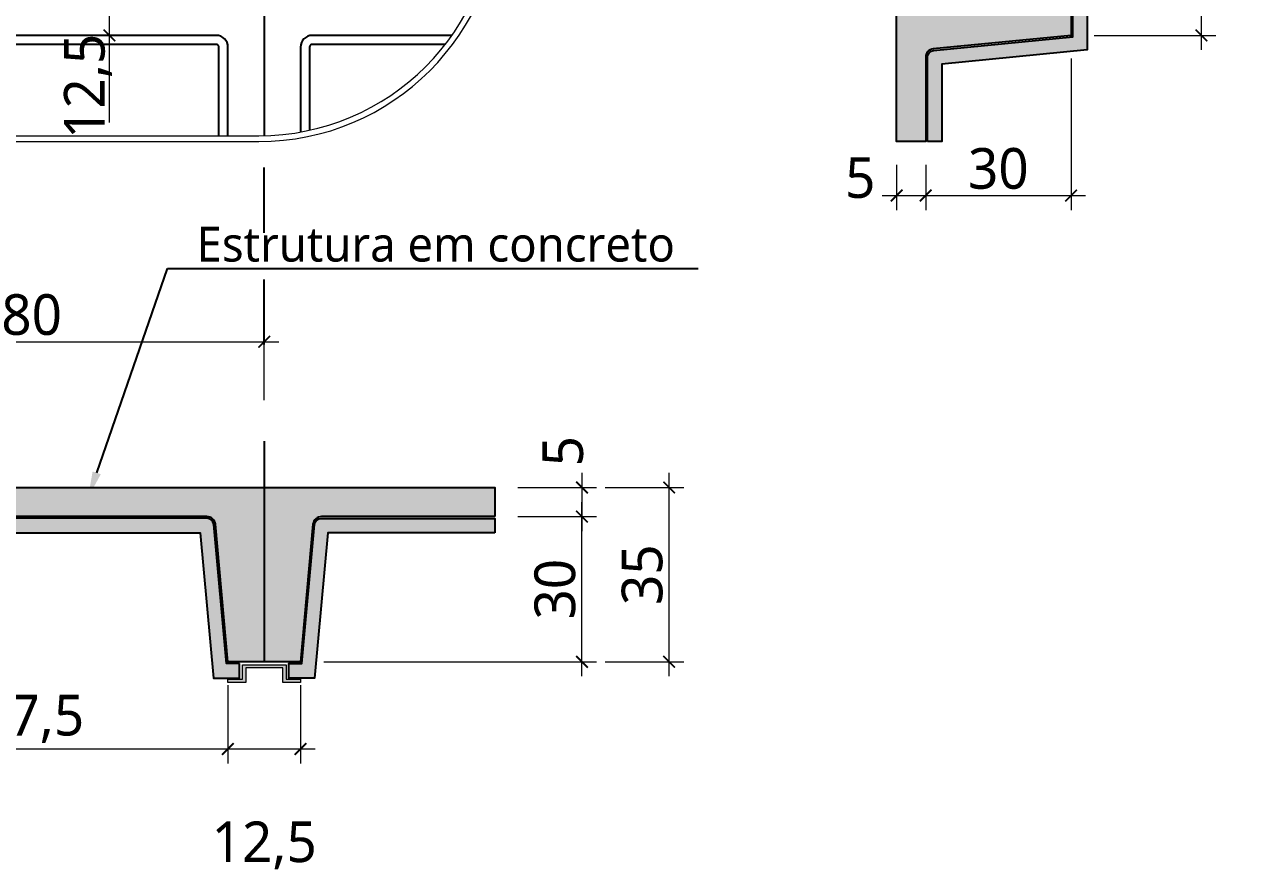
# Model space of a CAD drawing. Header units: millimetres. Extents: x -967 to 563, y -1588 to 506.
# Drawn here: x 35.288 to 39.039, y -274.129 to -271.543 of the extents above; entities that cross this region are included whole.
import ezdxf
from ezdxf import colors
from ezdxf.entities.mleader import LeaderData, LeaderLine
from ezdxf.math import Vec2, Vec3

# ---------------------------------------------------------------- set-up
doc = ezdxf.new("R2010")
doc.units = ezdxf.units.MM
doc.linetypes.add('DASHED2', pattern=[9.524999999999999, 6.35, -3.175])
doc.linetypes.add('HIDDEN', pattern=[9.524999999999999, 6.35, -3.175])
for name, color, linetype in [('ATEX 1', 7, 'Continuous'), ('ATEX CINZA0', 9, 'Continuous'), ('ATEX CINZA2', 252, 'Continuous'), ('ATEX CINZA3', 251, 'Continuous'), ('ATEX COLOR', 30, 'Continuous')]:
    doc.layers.add(name, color=color, linetype=linetype)
doc.layers.add('ATEX CINZA4', color=250, linetype='Continuous', plot=False)
doc.layers.add('ATEX COLOR2', color=7, linetype='Continuous', lineweight=5, true_color=0xe77917)
doc.layers.add('ATEX COTA', color=250, linetype='Continuous', lineweight=5)
doc.layers.add('LJ_NERV_RETI', color=7, linetype='Continuous', lineweight=9)
doc.styles.add('Atex3', font='segoeuisl.ttf')
doc.dimstyles.new('AtexFINA', dxfattribs={"dimtxt": 7, "dimasz": 2, "dimexe": 2.5, "dimexo": 4, "dimgap": 1, "dimtad": 1, "dimtxsty": 'Atex3', "dimblk": 'ARCHTICK', "dimcen": 2.5, "dimdle": 2.5, "dimclrd": 1, "dimclre": 1, "dimclrt": 7, "dimadec": 0, "dimazin": 0, "dimtfac": 1, "dimtmove": 2, "dimatfit": 3, "dimldrblk": 'ARCHTICK', "dimfxl": 1, "dimlwd": -1, "dimarcsym": 0})

# ---------------------------------------------------------------- blocks, each defined once
blk = doc.blocks.new('_ArchTick')
at = {"color": 0, "linetype": 'ByBlock', "const_width": 0.15}
blk.add_lwpolyline([(-0.5, -0.5), (0.5, 0.5)], dxfattribs=at)
blk = doc.blocks.new('*D88')
at = {"layer": 'ATEX COTA', "color": 1, "lineweight": -2, "transparency": 16777216}
for p, q in [((243.0893032038075, 282.731937507986), (243.0893032038075, 269.231937507986)), ((175.5893032038075, 271.6804150547214), (175.5893032038075, 269.231937507986))]:
    blk.add_line(p, q, dxfattribs=at)
at = {"layer": 'ATEX COTA', "color": 1, "transparency": 16777216}
blk.add_line((173.0893032038075, 271.731937507986), (245.5893032038075, 271.731937507986), dxfattribs=at)
at = {"layer": 'Defpoints', "color": 0, "transparency": 16777216}
for p in [(243.0893032038075, 286.731937507986), (175.5893032038075, 275.6804150547214, -11.02272352598929), (243.0893032038075, 271.731937507986)]:
    blk.add_point(p, dxfattribs=at)
at = {"layer": 'ATEX COTA', "color": 1, "transparency": 16777216, "xscale": 2, "yscale": 2, "zscale": 2, "rotation": 180}
blk.add_blockref('_ArchTick', (175.5893032038075, 271.731937507986), dxfattribs=at)
at = {"layer": 'ATEX COTA', "color": 1, "transparency": 16777216, "xscale": 2, "yscale": 2, "zscale": 2}
blk.add_blockref('_ArchTick', (243.0893032038075, 271.731937507986), dxfattribs=at)
at = {"layer": 'ATEX COTA', "color": 7, "transparency": 16777216, "insert": (209.3393032038075, 276.9153405763263), "char_height": 7, "attachment_point": 5, "style": 'Atex3'}
blk.add_mtext('67,5', dxfattribs=at)
blk = doc.blocks.new('*D89')
at = {"layer": 'ATEX COTA', "color": 1, "lineweight": -2, "transparency": 16777216}
for p, q in [((243.0893032038075, 282.731937507986), (243.0893032038075, 269.231937507986)), ((255.5893032038075, 282.7319375079824), (255.5893032038075, 269.231937507986))]:
    blk.add_line(p, q, dxfattribs=at)
at = {"layer": 'ATEX COTA', "color": 1, "transparency": 16777216}
blk.add_line((240.5893032038075, 271.731937507986), (258.0893032038075, 271.731937507986), dxfattribs=at)
at = {"layer": 'Defpoints', "color": 0, "transparency": 16777216}
for p in [(243.0893032038075, 286.731937507986), (255.5893032038075, 286.7319375079824), (255.5893032038075, 271.731937507986)]:
    blk.add_point(p, dxfattribs=at)
at = {"layer": 'ATEX COTA', "color": 1, "transparency": 16777216, "xscale": 2, "yscale": 2, "zscale": 2, "rotation": 180}
blk.add_blockref('_ArchTick', (243.0893032038075, 271.731937507986), dxfattribs=at)
at = {"layer": 'ATEX COTA', "color": 1, "transparency": 16777216, "xscale": 2, "yscale": 2, "zscale": 2}
blk.add_blockref('_ArchTick', (255.5893032038075, 271.731937507986), dxfattribs=at)
at = {"layer": 'ATEX COTA', "color": 7, "transparency": 16777216, "insert": (249.3393032038075, 255.1231508971073), "char_height": 7, "attachment_point": 5, "style": 'Atex3'}
blk.add_mtext('12,5', dxfattribs=at)
blk = doc.blocks.new('*D90')
at = {"layer": 'ATEX COTA', "color": 1, "lineweight": -2, "transparency": 16777216}
for p, q in [((243.0893032038075, 275.0969251096067), (243.0893032038075, 269.231937507986)), ((255.5893032038075, 275.0969251096067), (255.5893032038075, 269.231937507986))]:
    blk.add_line(p, q, dxfattribs=at)
at = {"layer": 'ATEX COTA', "color": 1, "transparency": 16777216}
blk.add_line((240.5893032038075, 271.731937507986), (258.0893032038075, 271.731937507986), dxfattribs=at)
at = {"layer": 'Defpoints', "color": 0, "transparency": 16777216}
for p in [(243.0893032038075, 279.0969251096067), (255.5893032038075, 279.0969251096067), (255.5893032038075, 271.731937507986)]:
    blk.add_point(p, dxfattribs=at)
at = {"layer": 'ATEX COTA', "color": 1, "transparency": 16777216, "xscale": 2, "yscale": 2, "zscale": 2, "rotation": 180}
blk.add_blockref('_ArchTick', (243.0893032038075, 271.731937507986), dxfattribs=at)
at = {"layer": 'ATEX COTA', "color": 1, "transparency": 16777216, "xscale": 2, "yscale": 2, "zscale": 2}
blk.add_blockref('_ArchTick', (255.5893032038075, 271.731937507986), dxfattribs=at)
at = {"layer": 'ATEX COTA', "color": 7, "transparency": 16777216, "insert": (249.3393032038075, 255.1231508971073), "char_height": 7, "attachment_point": 5, "style": 'Atex3'}
blk.add_mtext('12,5', dxfattribs=at)
blk = doc.blocks.new('*D91')
at = {"layer": 'ATEX COTA', "color": 1, "lineweight": -2, "transparency": 16777216}
for p, q in [((243.0893032038075, 282.7319375079896), (243.0893032038075, 269.231937507986)), ((255.5893032038148, 282.7319375079896), (255.5893032038148, 269.231937507986))]:
    blk.add_line(p, q, dxfattribs=at)
at = {"layer": 'ATEX COTA', "color": 1, "transparency": 16777216}
blk.add_line((240.5893032038075, 271.731937507986), (258.0893032038148, 271.731937507986), dxfattribs=at)
at = {"layer": 'Defpoints', "color": 0, "transparency": 16777216}
for p in [(243.0893032038075, 286.7319375079896), (255.5893032038148, 286.7319375079896), (255.5893032038148, 271.731937507986)]:
    blk.add_point(p, dxfattribs=at)
at = {"layer": 'ATEX COTA', "color": 1, "transparency": 16777216, "xscale": 2, "yscale": 2, "zscale": 2, "rotation": 180}
blk.add_blockref('_ArchTick', (243.0893032038075, 271.731937507986), dxfattribs=at)
at = {"layer": 'ATEX COTA', "color": 1, "transparency": 16777216, "xscale": 2, "yscale": 2, "zscale": 2}
blk.add_blockref('_ArchTick', (255.5893032038148, 271.731937507986), dxfattribs=at)
at = {"layer": 'ATEX COTA', "color": 7, "transparency": 16777216, "insert": (249.3393032038111, 255.1231508971073), "char_height": 7, "attachment_point": 5, "style": 'Atex3'}
blk.add_mtext('12,5', dxfattribs=at)
blk = doc.blocks.new('*D92')
at = {"layer": 'ATEX COTA', "color": 1, "transparency": 16777216}
blk.add_line((303.9758895132038, 284.2319375079898), (303.9758895132038, 314.2319375079934), dxfattribs=at)
at = {"layer": 'ATEX COTA', "color": 1, "lineweight": -2, "transparency": 16777216}
for p, q in [((292.9758895131819, 311.7319375079934), (306.4758895132038, 311.7319375079934)), ((259.5893032038076, 286.7319375079898), (306.4758895132038, 286.7319375079898))]:
    blk.add_line(p, q, dxfattribs=at)
at = {"layer": 'Defpoints', "color": 0, "transparency": 16777216}
for p in [(288.9758895131819, 311.7319375079934), (303.9758895132038, 311.7319375079934), (255.5893032038076, 286.7319375079898)]:
    blk.add_point(p, dxfattribs=at)
at = {"layer": 'ATEX COTA', "color": 1, "transparency": 16777216, "xscale": 2, "yscale": 2, "zscale": 2}
for p, rotation in [((303.9758895132038, 311.7319375079934), 90), ((303.9758895132038, 286.7319375079898), 270)]:
    blk.add_blockref('_ArchTick', p, dxfattribs=dict(at, rotation=rotation))
at = {"layer": 'ATEX COTA', "color": 7, "transparency": 16777216, "insert": (299.3562939762443, 299.2319375079915), "char_height": 7, "attachment_point": 5, "rotation": 90, "style": 'Atex3'}
blk.add_mtext('30', dxfattribs=at)
blk = doc.blocks.new('*D93')
at = {"layer": 'ATEX COTA', "color": 1, "transparency": 16777216}
blk.add_line((318.9758895132038, 284.2319375079861), (318.9758895132038, 319.231937507997), dxfattribs=at)
at = {"layer": 'ATEX COTA', "color": 1, "lineweight": -2, "transparency": 16777216}
for p, q in [((307.9758895131746, 316.731937507997), (321.4758895132038, 316.731937507997)), ((307.9758895131746, 286.7319375079861), (321.4758895132038, 286.7319375079861))]:
    blk.add_line(p, q, dxfattribs=at)
at = {"layer": 'Defpoints', "color": 0, "transparency": 16777216}
for p in [(303.9758895131746, 316.731937507997), (318.9758895132038, 316.731937507997), (303.9758895131746, 286.7319375079861)]:
    blk.add_point(p, dxfattribs=at)
at = {"layer": 'ATEX COTA', "color": 1, "transparency": 16777216, "xscale": 2, "yscale": 2, "zscale": 2}
for p, rotation in [((318.9758895132038, 316.731937507997), 90), ((318.9758895132038, 286.7319375079861), 270)]:
    blk.add_blockref('_ArchTick', p, dxfattribs=dict(at, rotation=rotation))
at = {"layer": 'ATEX COTA', "color": 7, "transparency": 16777216, "insert": (314.3562939762443, 301.7319375079915), "char_height": 7, "attachment_point": 5, "rotation": 90, "style": 'Atex3'}
blk.add_mtext('35', dxfattribs=at)
blk = doc.blocks.new('*D94')
at = {"layer": 'ATEX COTA', "color": 1, "lineweight": -2, "transparency": 16777216}
for p, q in [((169.3393032038075, 336.4179896098722), (169.3393032038075, 344.3249635589309)), ((249.3393032038075, 331.7319375079896), (249.3393032038075, 344.3249635589309))]:
    blk.add_line(p, q, dxfattribs=at)
at = {"layer": 'ATEX COTA', "color": 1, "transparency": 16777216}
blk.add_line((166.8393032038075, 341.8249635589309), (251.8393032038075, 341.8249635589309), dxfattribs=at)
at = {"layer": 'Defpoints', "color": 0, "transparency": 16777216}
for p in [(249.3393032038075, 341.8249635589309), (169.3393032038075, 328.4179896098722, -11.02272352598929), (249.3393032038075, 323.7319375079896)]:
    blk.add_point(p, dxfattribs=at)
at = {"layer": 'ATEX COTA', "color": 1, "transparency": 16777216, "xscale": 2, "yscale": 2, "zscale": 2, "rotation": 180}
blk.add_blockref('_ArchTick', (169.3393032038075, 341.8249635589309), dxfattribs=at)
at = {"layer": 'ATEX COTA', "color": 1, "transparency": 16777216, "xscale": 2, "yscale": 2, "zscale": 2}
blk.add_blockref('_ArchTick', (249.3393032038075, 341.8249635589309), dxfattribs=at)
at = {"layer": 'ATEX COTA', "color": 7, "transparency": 16777216, "insert": (209.3393032038075, 346.4421183706464), "char_height": 7, "attachment_point": 5, "style": 'Atex3'}
blk.add_mtext('80', dxfattribs=at)
blk = doc.blocks.new('*D61')
at = {"layer": 'ATEX COTA', "color": 1, "lineweight": -2, "transparency": 16777216}
for p, q in [((358.0924595534016, 372.2684747316089), (358.0924595534016, 364.4752293586316)), ((363.0924595533943, 372.2684747316089), (363.0924595533943, 364.4752293586316))]:
    blk.add_line(p, q, dxfattribs=at)
at = {"layer": 'ATEX COTA', "color": 1, "transparency": 16777216}
blk.add_line((355.5924595534016, 366.9752293586316), (365.5924595533943, 366.9752293586316), dxfattribs=at)
at = {"layer": 'Defpoints', "color": 0, "transparency": 16777216}
for p in [(358.0924595534016, 376.2684747316089, 11.0227235259893), (363.0924595533943, 376.2684747316089, 11.0227235259893), (363.0924595533943, 366.9752293586316)]:
    blk.add_point(p, dxfattribs=at)
at = {"layer": 'ATEX COTA', "color": 1, "transparency": 16777216, "xscale": 2, "yscale": 2, "zscale": 2, "rotation": 180}
blk.add_blockref('_ArchTick', (358.0924595534016, 366.9752293586316), dxfattribs=at)
at = {"layer": 'ATEX COTA', "color": 1, "transparency": 16777216, "xscale": 2, "yscale": 2, "zscale": 2}
blk.add_blockref('_ArchTick', (363.0924595533943, 366.9752293586316), dxfattribs=at)
at = {"layer": 'ATEX COTA', "color": 7, "transparency": 16777216, "insert": (351.8424595533943, 370.0202084381308), "char_height": 7, "attachment_point": 5, "style": 'Atex3'}
blk.add_mtext('5', dxfattribs=at)
blk = doc.blocks.new('*D62')
at = {"layer": 'ATEX COTA', "color": 1, "lineweight": -2, "transparency": 16777216}
for p, q in [((388.0924595533943, 390.5334787894099), (388.0924595533943, 364.4752293586316)), ((363.0924595533943, 372.2684747316089), (363.0924595533943, 364.4752293586316))]:
    blk.add_line(p, q, dxfattribs=at)
at = {"layer": 'ATEX COTA', "color": 1, "transparency": 16777216}
blk.add_line((360.5924595533943, 366.9752293586316), (390.5924595533943, 366.9752293586316), dxfattribs=at)
at = {"layer": 'Defpoints', "color": 0, "transparency": 16777216}
for p in [(388.0924595533943, 394.5334787894099, 11.0227235259893), (363.0924595533943, 376.2684747316089, 11.0227235259893), (388.0924595533943, 366.9752293586316)]:
    blk.add_point(p, dxfattribs=at)
at = {"layer": 'ATEX COTA', "color": 1, "transparency": 16777216, "xscale": 2, "yscale": 2, "zscale": 2, "rotation": 180}
blk.add_blockref('_ArchTick', (363.0924595533943, 366.9752293586316), dxfattribs=at)
at = {"layer": 'ATEX COTA', "color": 1, "transparency": 16777216, "xscale": 2, "yscale": 2, "zscale": 2}
blk.add_blockref('_ArchTick', (388.0924595533943, 366.9752293586316), dxfattribs=at)
at = {"layer": 'ATEX COTA', "color": 7, "transparency": 16777216, "insert": (375.5924595533943, 371.5948248955912), "char_height": 7, "attachment_point": 5, "style": 'Atex3'}
blk.add_mtext('30', dxfattribs=at)
blk = doc.blocks.new('*D63')
at = {"layer": 'ATEX COTA', "color": 1, "transparency": 16777216}
blk.add_line((303.9758895131964, 319.2319375079898), (303.9758895131964, 309.2319375079934), dxfattribs=at)
at = {"layer": 'ATEX COTA', "color": 1, "lineweight": -2, "transparency": 16777216}
for p, q in [((292.9758895131819, 316.7319375079898), (306.4758895131964, 316.7319375079898)), ((292.9758895131819, 311.7319375079934), (306.4758895131964, 311.7319375079934))]:
    blk.add_line(p, q, dxfattribs=at)
at = {"layer": 'Defpoints', "color": 0, "transparency": 16777216}
for p in [(288.9758895131819, 316.7319375079898, 11.02272352598929), (288.9758895131819, 311.7319375079934, 11.02272352598929), (303.9758895131964, 311.7319375079934)]:
    blk.add_point(p, dxfattribs=at)
at = {"layer": 'ATEX COTA', "color": 1, "transparency": 16777216, "xscale": 2, "yscale": 2, "zscale": 2}
for p, rotation in [((303.9758895131964, 316.7319375079898), 90), ((303.9758895131964, 311.7319375079934), 270)]:
    blk.add_blockref('_ArchTick', p, dxfattribs=dict(at, rotation=rotation))
at = {"layer": 'ATEX COTA', "color": 7, "transparency": 16777216, "insert": (300.7079760524648, 322.9819375079969), "char_height": 7, "attachment_point": 5, "rotation": 90, "style": 'Atex3'}
blk.add_mtext('5', dxfattribs=at)
blk = doc.blocks.new('*D69')
at = {"layer": 'ATEX COTA', "color": 1, "transparency": 16777216}
blk.add_line((410.5006115430374, 392.0334787894101), (410.5006115430374, 409.5334787894101), dxfattribs=at)
at = {"layer": 'ATEX COTA', "color": 1, "lineweight": -2, "transparency": 16777216}
for p, q in [((392.0924595533945, 407.0334787894101), (413.0006115430374, 407.0334787894101)), ((392.0924595533945, 394.5334787894101), (413.0006115430374, 394.5334787894101))]:
    blk.add_line(p, q, dxfattribs=at)
at = {"layer": 'Defpoints', "color": 0, "transparency": 16777216}
for p in [(388.0924595533945, 407.0334787894101, 11.0227235259893), (410.5006115430374, 407.0334787894101), (388.0924595533945, 394.5334787894101, 11.0227235259893)]:
    blk.add_point(p, dxfattribs=at)
at = {"layer": 'ATEX COTA', "color": 1, "transparency": 16777216, "xscale": 2, "yscale": 2, "zscale": 2}
for p, rotation in [((410.5006115430374, 407.0334787894101), 90), ((410.5006115430374, 394.5334787894101), 270)]:
    blk.add_blockref('_ArchTick', p, dxfattribs=dict(at, rotation=rotation))
at = {"layer": 'ATEX COTA', "color": 7, "transparency": 16777216, "insert": (427.1093981539161, 400.7834787894099), "char_height": 7, "attachment_point": 5, "rotation": 90, "style": 'Atex3'}
blk.add_mtext('12,5', dxfattribs=at)
blk = doc.blocks.new('*D71')
at = {"layer": 'ATEX COTA', "color": 1, "transparency": 16777216}
blk.add_line((222.72687556396, 379.53347878941), (222.72687556396, 422.0334787894101), dxfattribs=at)
at = {"layer": 'ATEX COTA', "color": 1, "lineweight": -2, "transparency": 16777216}
for p, q in [((225.4795706550941, 407.0334787894101), (220.22687556396, 407.0334787894101)), ((225.3088824868611, 394.5334787894101), (220.22687556396, 394.5334787894101))]:
    blk.add_line(p, q, dxfattribs=at)
at = {"layer": 'Defpoints', "color": 0, "transparency": 16777216}
for p in [(222.72687556396, 407.0334787894101), (229.4795706550941, 407.0334787894101, 11.02272352598929), (229.3088824868611, 394.5334787894101)]:
    blk.add_point(p, dxfattribs=at)
at = {"layer": 'ATEX COTA', "color": 1, "transparency": 16777216, "xscale": 2, "yscale": 2, "zscale": 2}
for p, rotation in [((222.72687556396, 407.0334787894101), 90), ((222.72687556396, 394.5334787894101), 270)]:
    blk.add_blockref('_ArchTick', p, dxfattribs=dict(at, rotation=rotation))
at = {"layer": 'ATEX COTA', "color": 7, "transparency": 16777216, "insert": (219.0249927187469, 385.7834787894099), "char_height": 7, "attachment_point": 5, "rotation": 90, "style": 'Atex3'}
blk.add_mtext('12,5', dxfattribs=at)
blk = doc.blocks.new('ATEX 800_300 (EDITADO PARA H35)1')
at = {"layer": 'ATEX CINZA0'}
h = blk.add_hatch(color=30, dxfattribs=at)
h.dxf.hatch_style = 1
edge = h.paths.add_edge_path()
edge.add_line((388.3924595533972, 480.520370007267), (388.3924595533972, 474.2686441238473))
edge.add_line((388.3924595533972, 474.2686441238438), (364.4436178718892, 471.9357954263916))
edge.add_arc((364.5924595534016, 470.7450619743431), 1.199999999994557, 97.12501634889944, 180.0000000000027)
edge.add_line((363.3924595534045, 470.7450619743431), (363.3924595534111, 410.8218956044816))
edge.add_arc((364.5924595534088, 410.8218956044802), 1.199999999994589, 180.0000000000108, 262.8749836510982)
edge.add_line((364.443617871897, 409.6311621524292), (388.3924595533958, 407.2983134549752))
edge.add_line((388.3924595533972, 407.2983134549759), (388.3924595533975, 400.9334787894104))
edge.add_line((388.3924595533972, 400.9334787894077), (390.8924595533972, 400.9334787894077))
edge.add_line((390.8924595534045, 400.9334787894077), (390.8924595534041, 409.5052690013163))
edge.add_line((390.8924595534045, 409.5052690013181), (365.8924595534174, 411.9695124885831))
edge.add_line((365.8924595534118, 411.9695124885839), (365.8924595534054, 469.5974450902388))
edge.add_line((365.8924595534118, 469.5974450902395), (390.8924595534079, 472.0616885775026))
edge.add_line((390.8924595534045, 472.0616885775016), (390.8924595534045, 480.5203700072648))
edge.add_line((390.8924595534045, 480.520370007267), (388.3924595534045, 480.520370007267))
edge = h.paths.add_edge_path()
edge.add_line((388.3924595533972, 520.0644714897207), (388.3924595533972, 514.2686441238451))
edge.add_line((388.3924595533972, 514.2686441238438), (364.4808282922679, 511.9357954263957))
edge.add_arc((364.6296699737795, 510.7450619743431), 1.19999999999455, 97.12501634889674, 180.0000000000027)
edge.add_line((363.4296699737824, 510.7450619743431), (363.392459553413, 490.8218956044776))
edge.add_arc((364.5924595534088, 490.8218956044802), 1.199999999994589, 180.0000000000108, 262.8749836510982)
edge.add_line((364.4436178719043, 489.6311621524292), (388.3924595534004, 487.2983134549752))
edge.add_line((388.3924595533972, 487.2983134549759), (388.3924595533975, 480.9334787894104))
edge.add_line((388.3924595533972, 480.9334787894077), (390.8924595533972, 480.9334787894077))
edge.add_line((390.8924595534045, 480.9334787894077), (390.8924595534041, 489.5052690013163))
edge.add_line((390.8924595534045, 489.5052690013181), (365.8924595534201, 491.9695124885831))
edge.add_line((365.8924595534118, 491.9695124885839), (365.9296699737814, 509.5974450902428))
edge.add_line((365.9296699737824, 509.5974450902431), (390.8924595533999, 512.0616885775022))
edge.add_line((390.8924595534045, 512.0616885775016), (390.8924595534045, 520.0644714897206))
edge.add_line((390.8924595534045, 520.0644714897207), (388.3924595534045, 520.0644714897207))
edge = h.paths.add_edge_path()
edge.add_line((363.3924595534118, 541.3346516805905), (363.3924595534124, 530.8218956044839))
edge.add_arc((364.5924595534088, 530.8218956044839), 1.199999999994589, 180.0000000000108, 262.8749836510982)
edge.add_line((364.443617871897, 529.6311621524328), (388.3924595533958, 527.2983134549753))
edge.add_line((388.3924595533972, 527.2983134549759), (388.3924595533975, 520.4334787894104))
edge.add_line((388.3924595533972, 520.4334787894113), (390.8924595533972, 520.4334787894113))
edge.add_line((390.8924595534045, 520.4334787894113), (390.8924595534041, 529.5052690013199))
edge.add_line((390.8924595534045, 529.5052690013217), (365.8924595534174, 531.9695124885903))
edge.add_line((365.8924595534118, 531.9695124885911), (365.8924595534112, 541.3346516805943))
edge.add_line((365.8924595534118, 541.3346516805905), (363.3924595534118, 541.3346516805905))
edge = h.paths.add_edge_path()
edge.add_line((363.3924595534118, 376.2684747316089), (363.3924595534139, 390.7450619743404))
edge.add_arc((364.5924595534088, 390.7450619743431), 1.199999999994589, 97.1250163489018, 179.9999999999892, ccw=False)
edge.add_line((364.443617871897, 391.9357954263905), (388.3924595533958, 394.2686441238435))
edge.add_line((388.3924595533972, 394.2686441238438), (388.3924595533975, 400.6334787894093))
edge.add_line((388.3924595533972, 400.6334787894084), (390.8924595533972, 400.6334787894084))
edge.add_line((390.8924595534045, 400.6334787894084), (390.8924595534041, 392.0616885774999))
edge.add_line((390.8924595534045, 392.0616885775016), (365.8924595534174, 389.5974450902376))
edge.add_line((365.8924595534118, 389.5974450902359), (365.8924595534097, 376.2684747316077))
edge.add_line((365.8924595534118, 376.2684747316089), (363.3924595534118, 376.2684747316089))
at = {"layer": 'ATEX CINZA0', "linetype": 'Continuous', "lineweight": 0}
h = blk.add_hatch(color=7, dxfattribs=at)
h.dxf.hatch_style = 1
h.set_gradient(color1=(238, 238, 236), color2=(178, 178, 179), rotation=163.99999999999997, name='INVCYLINDER')
h.paths.add_polyline_path([(252.5268032038075, 285.669437507986), (252.5268032038075, 283.1694375079824), (255.5893032038075, 283.1694375079824), (255.5893032038075, 283.731937507986), (253.0893032038075, 283.731937507986), (253.0893032038075, 286.231937507986), (245.5893032038075, 286.231937507986), (245.5893032038075, 283.731937507986), (243.0893032038075, 283.731937507986), (243.0893032038075, 283.1694375079824), (246.1518032038075, 283.1694375079824), (246.1518032038075, 285.669437507986)])
at = {"layer": 'ATEX CINZA2', "lineweight": 0}
h = blk.add_hatch(dxfattribs=at)
h.set_pattern_fill('AR-CONC', color=256, scale=0.027)
h.set_pattern_definition([(49.99999999999999, (-2.500000000007276, 0), (4.918986062892108, -0.4303553095503832), [0.51435, -5.65785]), (355, (-2.500000000007276, 0), (-0.951572378474172, 5.158534821453948), [0.4114799999999999, -4.526295772589999]), (100.4514447, (-2.090085811010795, -0.0358628444992064), (3.967413671439537, 4.728179301629267), [0.4371302375999999, -4.808436604199998]), (46.18420000000001, (-2.500000000007276, 1.371600000002218), (7.319134104087507, -1.135142854183633), [0.7715249999999998, -8.486774999999996]), (96.63555760999994, (-1.890072700007295, 1.277005500000087), (6.40991161939058, 6.68050536413848), [0.6556956247799999, -7.212661420319999]), (351.1841511700001, (-2.500000000007276, 1.371600000002218), (6.409911619754379, 6.680505363809381), [0.61721911089, -6.78941276184]), (21, (-1.814200000007986, 1.028699999998935), (4.093588564266576, -2.761160351051365), [0.5143499999999999, -5.657849999999998]), (326.0000000000001, (-1.814200000007986, 1.028699999998935), (1.668654765386471, 4.97307508530262), [0.4114799999999999, -4.526279999999998]), (71.45144499999999, (-1.473067619808717, 0.7986033027009398), (5.762243320525335, 2.211914759919441), [0.4371302375999999, -4.808428315199999]), (37.49999999999999, (-2.500000000007276, 0), (0.08339228776597904, 2.282986049575134), [0, -4.471416, 0, -4.59486, 0, -4.543424999999999]), (7.500000000000001, (-2.500000000007276, 0), (1.804130887778255, 2.704875520089226), [0, -2.619755999999999, 0, -4.368545999999998, 0, -1.731644999999999]), (327.5, (-4.029334000013478, 0), (3.660946069505527, -0.1546760878021829), [0, -1.7145, 0, -5.349239999999999, 0, -7.098029999999999]), (317.5, (-4.715134000005492, 0), (3.999487897422487, 0.6865152578999916), [0, -2.22885, 0, -3.552443999999999, 0, -5.040629999999999])])
h.paths.add_polyline_path([(364.406407451519, 489.3334787894128, -0.3782424518880145), (363.0924595534016, 490.8218956044802), (363.0924595533943, 497.9139448714741), (363.1296762812999, 510.7494119771836, -0.3774139534055121), (364.443617871897, 512.2334787894106), (388.0924595533943, 514.5334787894062), (388.0924595533943, 527.0334787894062), (364.406407451519, 529.3334787894128, -0.3782424518881586), (363.0924595534016, 530.8218956044802), (363.0924595534016, 541.3187172175531), (358.0924595533943, 541.3187172175531), (358.0924595534016, 376.2684747316089), (363.0924595533943, 376.2684747316089), (363.0924595533943, 390.7450619743395, -0.3782424518881894), (364.406407451519, 392.2334787894106), (388.0924595533943, 394.5334787894099), (388.0924595533943, 407.0334787894099), (364.406407451519, 409.3334787894091, -0.378242451888125), (363.0924595534016, 410.8218956044802), (363.0924595534088, 470.7450619743431, -0.378242451888069), (364.4064074515263, 472.2334787894106), (388.092459553387, 474.5334787894099), (388.092459553387, 487.0334787894099)])
h = blk.add_hatch(dxfattribs=at)
h.set_pattern_fill('AR-CONC', color=256, scale=0.027)
h.set_pattern_definition([(49.99999999999999, (0, -2.499999999996362), (4.918986062892108, -0.4303553095503832), [0.51435, -5.65785]), (355, (0, -2.499999999996362), (-0.951572378474172, 5.158534821453948), [0.4114799999999999, -4.526295772589999]), (100.4514447, (0.4099141889964812, -2.53586284449193), (3.967413671439537, 4.728179301629267), [0.4371302375999999, -4.808436604199998]), (46.18420000000001, (0, -1.128399999994144), (7.319134104087507, -1.135142854183633), [0.7715249999999998, -8.486774999999996]), (96.63555760999994, (0.6099272999999812, -1.222994499992637), (6.40991161939058, 6.68050536413848), [0.6556956247799998, -7.212661420319998]), (351.1841511700001, (0, -1.128399999994144), (6.409911619754379, 6.680505363809381), [0.61721911089, -6.78941276184]), (21, (0.6857999999992899, -1.471299999993789), (4.093588564266576, -2.761160351051365), [0.5143499999999999, -5.657849999999998]), (326.0000000000001, (0.6857999999992899, -1.471299999993789), (1.668654765386471, 4.97307508530262), [0.4114799999999999, -4.526279999999998]), (71.45144499999999, (1.026932380198559, -1.701396697295422), (5.762243320525335, 2.211914759919441), [0.4371302375999999, -4.808428315199999]), (37.49999999999999, (0, -2.499999999996362), (0.08339228776597904, 2.282986049575134), [0, -4.471416, 0, -4.59486, 0, -4.543424999999999]), (7.500000000000001, (0, -2.499999999996362), (1.804130887778255, 2.704875520089226), [0, -2.619755999999999, 0, -4.368545999999998, 0, -1.731644999999999]), (327.5, (-1.529334000006202, -2.499999999996362), (3.660946069505527, -0.1546760878021829), [0, -1.7145, 0, -5.349239999999999, 0, -7.098029999999999]), (317.5, (-2.215133999998216, -2.499999999996362), (3.999487897422487, 0.6865152578999916), [0, -2.22885, 0, -3.552443999999999, 0, -5.040629999999999])])
h.paths.add_polyline_path([(243.0893032038075, 286.7319375079896), (255.5893032038075, 286.7319375079896), (257.7250597165403, 310.4179896098613, -0.3782424518879742), (259.2134765316077, 311.7319375079787), (288.9758895131818, 311.7319375079933), (288.9758895131818, 316.7319375079896), (62.98930320380168, 316.731937507986), (62.98930320380168, 311.731937507986), (79.46512987599999, 311.731937507986, -0.3782424518879692), (80.95354669106746, 310.4179896098722), (83.08930320380023, 286.731937507986), (95.5893032038075, 286.731937507986), (97.72505971654027, 310.4179896098649, -0.3782424518880896), (99.21347653160774, 311.7319375079824), (159.4651298760073, 311.7319375079787, -0.3782424518880314), (160.9535466910675, 310.4179896098613), (163.0893032038075, 286.7319375079896), (175.5893032038075, 286.7319375079896), (177.7250597165403, 310.4179896098649, -0.378242451888079), (179.2134765316077, 311.7319375079787), (199.3393032038075, 311.731937507986), (239.4651298760073, 311.7319375079787, -0.3782424518880818), (240.9535466910747, 310.4179896098649)])
at = {"layer": 'ATEX COLOR'}
h = blk.add_hatch(color=30, dxfattribs=at)
h.dxf.hatch_style = 1
edge = h.paths.add_edge_path()
edge.add_line((62.98930320380168, 308.9319375079795), (78.31751299189261, 308.9319375079808))
edge.add_line((78.31751299189636, 308.9319375079795), (80.61751299189477, 283.9319375079831))
edge.add_line((80.617512991892, 283.9319375079795), (85.07446853823535, 283.9319375079793))
edge.add_line((85.07446853823785, 283.9319375079795), (85.07446853823797, 286.4319375079795))
edge.add_line((85.07446853823785, 286.4319375079831), (82.82446853823785, 286.4319375079832))
edge.add_line((82.82446853823785, 286.4319375079831), (80.65586332805039, 310.3807791894914))
edge.add_arc((79.46512987599999, 310.231937507986), 1.199999999994599, 7.125016348899189, 90.00000000000341)
edge.add_line((79.46512987599999, 311.4319375079758), (62.98930320380578, 311.4319375079743))
edge.add_line((62.98930320380168, 311.4319375079758), (62.98930320380168, 308.9319375079759))
edge = h.paths.add_edge_path()
edge.add_line((93.60413786936988, 286.4319375079831), (95.85413786936988, 286.4319375079831))
edge.add_line((95.85413786936988, 286.4319375079831), (98.02274307955561, 310.3807791894912))
edge.add_arc((99.21347653160774, 310.2319375079824), 1.199999999994634, 89.99999999999528, 172.8749836510983, ccw=False)
edge.add_line((99.21347653160774, 311.4319375079758), (159.4651298760004, 311.4319375079692))
edge.add_arc((159.4651298760073, 310.2319375079751), 1.199999999994589, 7.125016348902022, 89.99999999999051, ccw=False)
edge.add_line((160.6558633280511, 310.3807791894833), (162.8244685382402, 286.4319375079845))
edge.add_line((162.8244685382379, 286.4319375079867), (165.2893032038038, 286.4319375079867))
edge.add_line((165.2893032038046, 286.4319375079867), (165.2893032038046, 283.9319375079867))
edge.add_line((165.2893032038046, 283.9319375079831), (160.6175129918955, 283.9319375079832))
edge.add_line((160.6175129918993, 283.9319375079831), (158.317512991899, 308.9319375079702))
edge.add_line((158.3175129918964, 308.9319375079722), (100.3610934157103, 308.9319375079785))
edge.add_line((100.3610934157114, 308.9319375079795), (98.06109341571464, 283.9319375079832))
edge.add_line((98.06109341571573, 283.9319375079795), (93.60413786937238, 283.9319375079795))
edge.add_line((93.60413786936988, 283.9319375079795), (93.60413786936988, 286.4319375079795))
edge = h.paths.add_edge_path()
edge.add_line((245.0744685382451, 286.4319375079831), (242.8244685382451, 286.4319375079831))
edge.add_line((242.8244685382451, 286.4319375079831), (240.6558633280591, 310.3807791894912))
edge.add_arc((239.4651298760073, 310.2319375079824), 1.19999999999462, 7.125016348901798, 90.00000000000543)
edge.add_line((239.4651298760073, 311.4319375079758), (179.2134765316125, 311.4319375079692))
edge.add_arc((179.2134765316077, 310.2319375079751), 1.199999999994589, 90.00000000000952, 172.874983651098)
edge.add_line((178.022743079564, 310.3807791894833), (175.8541378693772, 286.4319375079845))
edge.add_line((175.8541378693699, 286.4319375079867), (173.389303203805, 286.4319375079866))
edge.add_line((173.3893032038104, 286.4319375079867), (173.3893032038104, 283.9319375079867))
edge.add_line((173.3893032038104, 283.9319375079831), (178.0610934157184, 283.9319375079832))
edge.add_line((178.0610934157157, 283.9319375079831), (180.3610934157136, 308.9319375079702))
edge.add_line((180.3610934157114, 308.9319375079722), (238.3175129918995, 308.9319375079785))
edge.add_line((238.3175129919036, 308.9319375079795), (240.6175129919006, 283.9319375079832))
edge.add_line((240.6175129918993, 283.9319375079795), (245.0744685382426, 283.9319375079795))
edge.add_line((245.0744685382451, 283.9319375079795), (245.0744685382451, 286.4319375079795))
edge = h.paths.add_edge_path()
edge.add_line((288.9758895131818, 308.9171348322598), (260.2974518961129, 308.9171348322603))
edge.add_line((260.2974518961128, 308.9171348322598), (257.9974518961194, 283.9171348322634))
edge.add_line((257.9974518961244, 283.9171348322634), (253.5404963497811, 283.9171348322632))
edge.add_line((253.5404963497786, 283.9171348322634), (253.5404963497784, 286.4171348322634))
edge.add_line((253.5404963497713, 286.4171348322634), (255.7904963497713, 286.4171348322635))
edge.add_line((255.7904963497786, 286.4171348322634), (257.959101559961, 310.3659765137717))
edge.add_arc((259.1498350120091, 310.2171348322663), 1.19999999999455, 89.99999999999733, 172.8749836511033, ccw=False)
edge.add_line((259.1498350120091, 311.4171348322598), (288.9758895131812, 311.4171348322591))
edge.add_line((288.9758895131818, 311.4171348322598), (288.9758895131818, 308.9171348322598))
at = {"layer": 'ATEX CINZA0', "color": 253, "linetype": 'Continuous', "lineweight": 0, "true_color": 0x98989a, "elevation": 11.02272352598929}
blk.add_lwpolyline([(243.0893032038075, 283.731937507986), (245.5893032038075, 283.731937507986), (245.5893032038075, 286.231937507986), (253.0893032038075, 286.231937507986), (253.0893032038075, 283.731937507986), (255.5893032038075, 283.731937507986), (255.5893032038075, 283.731937507986), (255.5893032038075, 283.1694375079824), (252.5268032038075, 283.1694375079824), (252.5268032038075, 285.669437507986), (246.1518032038075, 285.669437507986), (246.1518032038075, 283.1694375079824), (243.0893032038075, 283.1694375079824)], close=True, dxfattribs=at)
at = {"layer": 'ATEX CINZA2', "linetype": 'HIDDEN', "ltscale": 12}
for p, q in [((249.3393032038075, 360.56243158496, 11.02272352598929), (249.3393032038075, 371.7790618319959, 11.02272352598929)), ((249.3393032038075, 341.3249635589309, 11.02272352598929), (249.3393032038075, 352.5415938059668, 11.02272352598929))]:
    blk.add_line(p, q, dxfattribs=at)
at = {"layer": 'ATEX CINZA2', "elevation": 11.0227235259893}
blk.add_lwpolyline([(363.0924595534016, 541.3187172175531), (363.0924595534016, 530.8218956044802, 0.3782424518881649), (364.406407451519, 529.3334787894128), (388.0924595533943, 527.0334787894062), (388.0924595533943, 514.5334787894062), (364.443617871897, 512.2334787894106, 0.3782424518881098), (363.1296699737795, 510.7450619743395), (363.0924595533943, 497.9139448714741), (363.0924595534016, 490.8218956044802, 0.3782424518881093), (364.406407451519, 489.3334787894128), (388.092459553387, 487.0334787894099), (388.092459553387, 474.5334787894099), (364.4064074515263, 472.2334787894106, 0.3782424518880749), (363.0924595534088, 470.7450619743431), (363.0924595534016, 410.8218956044802, 0.3782424518881649), (364.406407451519, 409.3334787894091), (388.0924595533943, 407.0334787894099), (388.0924595533943, 394.5334787894099), (364.406407451519, 392.2334787894106, 0.3782424518881098), (363.0924595533943, 390.7450619743395), (363.0924595533943, 376.2684747316089), (358.0924595534016, 376.2684747316089), (358.0924595533943, 541.3187172175531)], format="xyb", close=True, dxfattribs=at)
at = {"layer": 'ATEX CINZA2', "elevation": 11.02272352598929}
blk.add_lwpolyline([(288.9758895131818, 311.7319375079933), (259.2134765316077, 311.7319375079787, 0.3782424518880796), (257.7250597165403, 310.4179896098613), (255.5893032038075, 286.7319375079896), (243.0893032038075, 286.7319375079896), (240.9535466910747, 310.4179896098649, 0.3782424518880291), (239.4651298760073, 311.7319375079787), (199.3393032038075, 311.731937507986), (179.2134765316077, 311.7319375079787, 0.3782424518880291), (177.7250597165403, 310.4179896098649), (175.5893032038075, 286.7319375079896), (163.0893032038075, 286.7319375079896), (160.9535466910675, 310.4179896098613, 0.3782424518880796), (159.4651298760073, 311.7319375079787), (99.21347653160774, 311.7319375079824, 0.3782424518881676), (97.72505971654027, 310.4179896098649), (95.5893032038075, 286.731937507986), (83.08930320380023, 286.731937507986), (80.95354669106746, 310.4179896098685, 0.3782424518881054), (79.46512987599999, 311.731937507986), (62.98930320380168, 311.731937507986), (62.98930320380168, 316.731937507986), (288.9758895131818, 316.7319375079896), (288.9758895131818, 311.7319375079933)], format="xyb", dxfattribs=at)
at = {"layer": 'ATEX CINZA3', "ltscale": 10}
blk.add_line((249.3393032038075, 400.7834787894099, 11.02272352598929), (249.3393032038075, 377.2793228290539, 11.02272352598929), dxfattribs=at)
at = {"layer": 'ATEX CINZA3', "linetype": 'DASHED2', "ltscale": 12}
blk.add_line((249.3393032038075, 324.7319375079896, 11.02272352598929), (249.3393032038075, 286.731937507986, 11.02272352598929), dxfattribs=at)
at = {"layer": 'ATEX CINZA3', "linetype": 'DASHED2', "ltscale": 10, "elevation": 11.02272352598929}
for points in [[(241.5393032038046, 377.2684747316089), (241.5393032038046, 392.5334787896136, 0.4142135623729694), (241.0893032039967, 392.9834787894106), (177.5893032036111, 392.9834787894106, 0.4142135623729471), (177.1393032038031, 392.5334787896099), (177.1393032038031, 377.2684747316089)], [(280.4682957186596, 392.9834787894106), (257.5893032036111, 392.9834787894106, 0.4142135623729471), (257.1393032038031, 392.5334787896099), (257.1393032038031, 378.220574361294)]]:
    blk.add_lwpolyline(points, format="xyb", dxfattribs=at)
at = {"layer": 'ATEX CINZA4'}
for points, elevation in [([(363.3924595534118, 376.2684747316089), (363.3924595534118, 390.7450619743431, -0.3782424518880738), (364.443617871897, 391.9357954263905), (388.3924595533972, 394.2686441238438), (388.3924595533972, 400.6334787894084), (390.8924595534045, 400.6334787894084), (390.8924595534045, 392.0616885775016), (365.8924595534118, 389.5974450902359), (365.8924595534118, 376.2684747316089)], 11.0227235259893), ([(245.0744685382451, 286.4319375079831), (242.8244685382451, 286.4319375079831), (240.6558633280511, 310.3807791894906, 0.378242451888155), (239.4651298760073, 311.4319375079758), (179.2134765316077, 311.4319375079685, 0.3782424518880738), (178.022743079564, 310.3807791894833), (175.8541378693699, 286.4319375079867), (173.3893032038104, 286.4319375079867), (173.3893032038104, 283.9319375079831), (178.0610934157157, 283.9319375079831), (180.3610934157114, 308.9319375079722), (238.3175129919036, 308.9319375079795), (240.6175129918993, 283.9319375079795), (245.0744685382451, 283.9319375079795)], 11.02272352598929), ([(288.9758895131818, 308.9171348322598), (260.2974518961128, 308.9171348322598), (257.9974518961244, 283.9171348322634), (253.5404963497786, 283.9171348322634), (253.5404963497713, 286.4171348322634), (255.7904963497786, 286.4171348322634), (257.9591015599581, 310.3659765137709, -0.378242451888155), (259.1498350120091, 311.4171348322598), (288.9758895131818, 311.4171348322598)], 11.02272352598929)]:
    blk.add_lwpolyline(points, format="xyb", close=True, dxfattribs=dict(at, elevation=elevation))
at = {"layer": 'ATEX COLOR', "linetype": 'Continuous', "elevation": 11.02272352598929}
for points in [[(243.0893032038002, 377.2684747316089), (243.0893032038002, 392.5334787896136, 0.414213562373095), (241.0893032039967, 394.5334787894099), (177.5893032036111, 394.5334787894099, 0.4142135623730951), (175.5893032038075, 392.5334787896136), (175.5893032038075, 377.2684747316089)], [(281.6120600205322, 394.5334787894099), (257.5893032036111, 394.5334787894099, 0.4142135623730951), (255.5893032038075, 392.5334787896136), (255.5893032038075, 377.9102772424631)]]:
    blk.add_lwpolyline(points, format="xyb", dxfattribs=at)
at = {"layer": 'ATEX COLOR2', "linetype": 'Continuous', "elevation": 11.02272352598929}
for points in [[(97.58930320364743, 532.000061187282, 0.4142135623730951), (56.01452684178366, 490.4252848255019), (56.01452684179094, 417.8432510934254, 0.4142135623730947), (97.58930320353102, 376.2684747316089), (248.4011131513544, 376.2684747316089, 0.4142135623730904), (289.9758895131818, 417.8432510933853), (289.9758895131745, 490.4252848254655, 0.4142135623730952), (248.4011131513544, 532.000061187282)], [(97.58930320364016, 531.000061187282, 0.4142135623730951), (57.01452684179094, 490.4252848255019), (57.01452684179094, 417.8432510934254, 0.4142135623730949), (97.58930320353102, 377.2684747316089), (248.4011131513544, 377.2684747316089, 0.414213562373091), (288.9758895131818, 417.8432510933853), (288.9758895131818, 490.4252848254655, 0.414213562373095), (248.4011131513544, 531.000061187282)]]:
    blk.add_lwpolyline(points, format="xyb", close=True, dxfattribs=at)
at = {"layer": 'ATEX COTA'}
dim = blk.add_linear_dim(base=(222.72687556396, 407.0334787894101), p1=(229.308882486861, 394.5334787894099), p2=(229.479570655094, 407.0334787894099, 11.02272352598929), angle=90, dimstyle='AtexFINA', override={"dimdle": 15}, dxfattribs=at)
dim.commit()
dim.dimension.update_dxf_attribs({"geometry": '*D71', "text_midpoint": (219.0249927187469, 385.7834787894099), "dimtype": 128})
dim = blk.add_linear_dim(base=(410.5006115430374, 407.0334787894101), p1=(388.0924595533943, 394.5334787894099, 11.0227235259893), p2=(388.0924595533943, 407.0334787894099, 11.0227235259893), angle=90, dimstyle='AtexFINA', dxfattribs=at)
dim.commit()
dim.dimension.update_dxf_attribs({"geometry": '*D69', "text_midpoint": (427.1093981539161, 400.7834787894099)})
dim = blk.add_linear_dim(base=(388.0924595533943, 366.9752293586316), p1=(363.0924595533943, 376.2684747316089, 11.0227235259893), p2=(388.0924595533943, 394.5334787894099, 11.0227235259893), text='30', dimstyle='AtexFINA', dxfattribs=at)
dim.commit()
dim.dimension.update_dxf_attribs({"geometry": '*D62', "text_midpoint": (375.5924595533943, 371.5948248955912)})
dim = blk.add_linear_dim(base=(363.0924595533943, 366.9752293586316), p1=(358.0924595534016, 376.2684747316089, 11.0227235259893), p2=(363.0924595533943, 376.2684747316089, 11.0227235259893), dimstyle='AtexFINA', dxfattribs=at)
dim.commit()
dim.dimension.update_dxf_attribs({"geometry": '*D61', "text_midpoint": (351.8424595533943, 370.0202084381308), "dimtype": 128})
dim = blk.add_linear_dim(base=(249.3393032038075, 341.8249635589309, 11.02272352598929), p1=(169.3393032038075, 328.4179896098722), p2=(249.3393032038075, 323.7319375079896, 11.02272352598929), dimstyle='AtexFINA', override={"dimexo": 8}, dxfattribs=at)
dim.commit()
dim.dimension.update_dxf_attribs({"geometry": '*D94', "text_midpoint": (209.3393032038075, 346.4421183706464, 11.02272352598929)})
dim = blk.add_linear_dim(base=(303.9758895131964, 311.7319375079934), p1=(288.9758895131818, 316.7319375079896, 11.02272352598929), p2=(288.9758895131818, 311.7319375079933, 11.02272352598929), angle=90, dimstyle='AtexFINA', dxfattribs=at)
dim.commit()
dim.dimension.update_dxf_attribs({"geometry": '*D63', "text_midpoint": (300.7079760524648, 322.9819375079969), "dimtype": 128})
for base, p1, p2, text, picture, middle in [((318.9758895132038, 316.731937507997, 11.02272352598929), (303.9758895131745, 286.731937507986, 11.02272352598929), (303.9758895131745, 316.7319375079969, 11.02272352598929), '35', '*D93', (314.3562939762443, 301.7319375079915, 11.02272352598929)), ((303.9758895132038, 311.7319375079934, 11.02272352598929), (255.5893032038075, 286.7319375079896, 11.02272352598929), (288.9758895131818, 311.7319375079933, 11.02272352598929), '30', '*D92', (299.3562939762443, 299.2319375079915, 11.02272352598929))]:
    dim = blk.add_linear_dim(base=base, p1=p1, p2=p2, angle=90, text=text, dimstyle='AtexFINA', dxfattribs=at)
    dim.commit()
    dim.dimension.update_dxf_attribs({"geometry": picture, "text_midpoint": middle})
for base, p1, p2, picture, middle in [((243.0893032038075, 271.731937507986, 11.02272352598929), (175.5893032038075, 275.6804150547214), (243.0893032038075, 286.731937507986, 11.02272352598929), '*D88', (209.3393032038075, 276.9153405763263, 11.02272352598929)), ((255.5893032038075, 271.731937507986, 11.02272352598929), (243.0893032038075, 286.731937507986, 11.02272352598929), (255.5893032038075, 286.7319375079824, 11.02272352598929), '*D89', (249.3393032038075, 255.1231508971073, 11.02272352598929)), ((255.5893032038148, 271.731937507986, 11.02272352598929), (243.0893032038075, 286.7319375079896, 11.02272352598929), (255.5893032038148, 286.7319375079896, 11.02272352598929), '*D91', (249.3393032038111, 255.1231508971073, 11.02272352598929)), ((255.5893032038075, 271.731937507986, 11.02272352598929), (243.0893032038075, 279.0969251096067, 11.02272352598929), (255.5893032038075, 279.0969251096067, 11.02272352598929), '*D90', (249.3393032038075, 255.1231508971073, 11.02272352598929))]:
    dim = blk.add_linear_dim(base=base, p1=p1, p2=p2, dimstyle='AtexFINA', dxfattribs=at)
    dim.commit()
    dim.dimension.update_dxf_attribs({"geometry": picture, "text_midpoint": middle})
at = {"layer": 'ATEX 1'}
ml = blk.add_multileader_mtext('Standard', dxfattribs=at)
ml.set_content(' Estrutura em concreto', color=256, style='Atex3')
ml.set_leader_properties(linetype='ByLayer', lineweight=-1)
ml.build(insert=Vec2(0, 0))
ml.multileader.update_dxf_attribs({"text_left_attachment_type": 5, "text_right_attachment_type": 5, "text_top_attachment_type": 10, "text_bottom_attachment_type": 10, "dogleg_length": 1, "arrow_head_size": 4.5})
ctx = ml.context
ctx.base_point, ctx.char_height, ctx.arrow_head_size, ctx.plane_origin = Vec3(233.6760723378829, 354.4106749704624), 6, 4.5, Vec3(219.0512078294196, 303.5116034115999)
ctx.left_attachment, ctx.right_attachment = 5, 5
notes = []
notes.append((ctx, [(1, (1, 1, 0), (232.6760723378829, 354.4106749704624), (1, 0), 0.9999999999999999, [(0, [(219.0512078294196, 314.9999988581149)], 0, [])])]))
ctx.mtext.insert, ctx.mtext.flow_direction = Vec3(235.6760723378829, 361.6106749704595), 5
for ctx, leaders in notes:
    for number, flags, end, landing, length, lines in leaders:
        leader = LeaderData()
        leader.index, (leader.has_last_leader_line, leader.has_dogleg_vector, leader.attachment_direction) = number, flags
        leader.last_leader_point, leader.dogleg_vector, leader.dogleg_length = Vec3(end), Vec3(landing), length
        for number, points, colour, breaks in lines:
            line = LeaderLine()
            line.index, line.vertices, line.color, line.breaks = number, Vec3.list(points), colors.encode_raw_color(colour), breaks
            leader.lines.append(line)
        ctx.leaders.append(leader)

msp = doc.modelspace()

# ---------------------------------------------------------------- block references
at = {"layer": 'LJ_NERV_RETI', "xscale": 0.01777777777777777, "yscale": 0.01777777777777777, "zscale": 0.01777777777777777}
msp.add_blockref('ATEX 800_300 (EDITADO PARA H35)1', (31.58783750877853, -278.5906872303643), dxfattribs=at)

doc.saveas('drawing.dxf')
